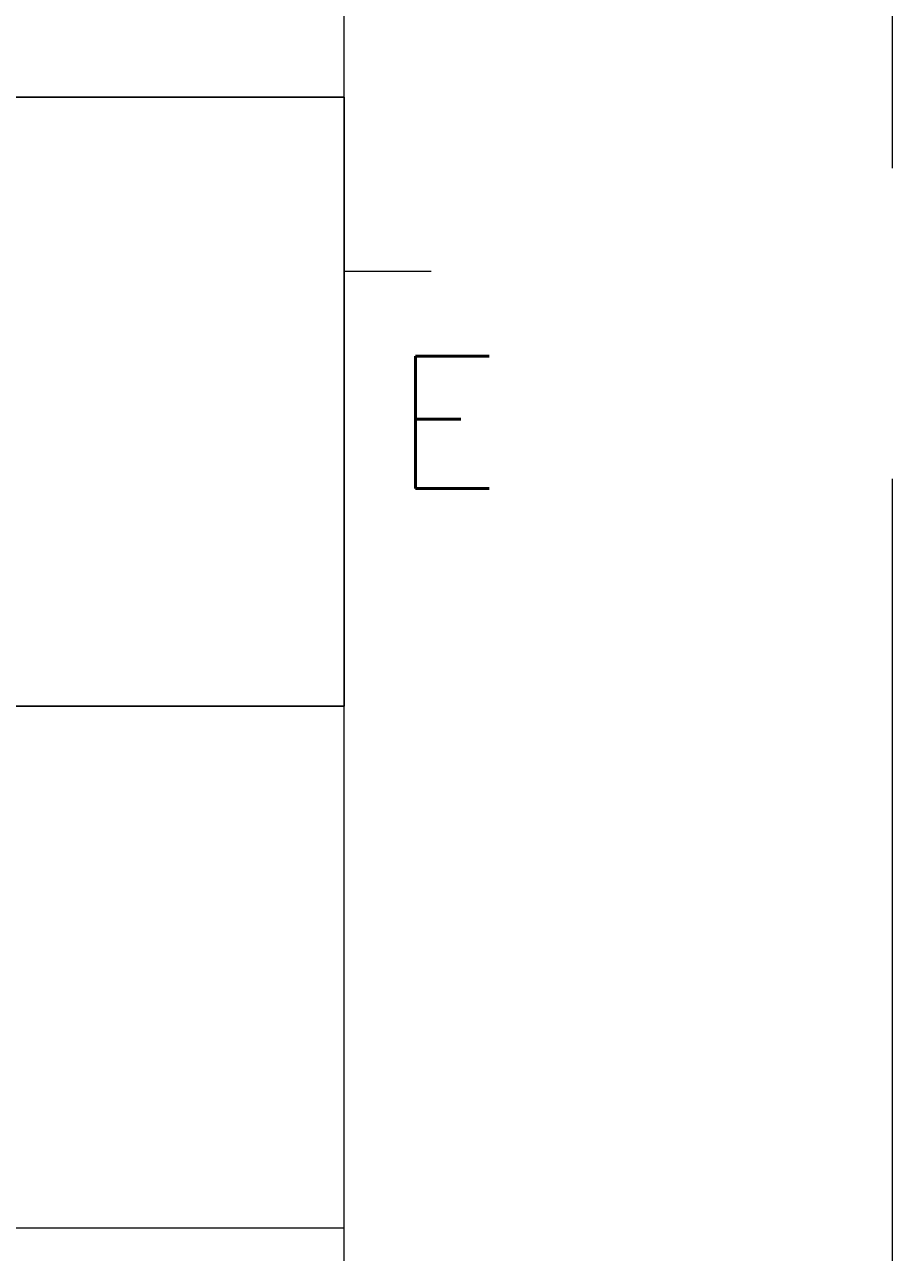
# Model space of a CAD drawing. Extents: x 3712 to 3815, y -392 to -307.
# Drawn here: x 3793.68 to 3797.87, y -385.98 to -380.06 of the extents above; entities that cross this region are included whole.
import ezdxf

# ---------------------------------------------------------------- set-up
doc = ezdxf.new("R2010")
doc.units = 0
doc.linetypes.add('PHANTOM', pattern=[29.5, 9.5, -1.5, 3, -1.5, 3, -1.5, 9.5])
doc.layers.get('0').update_dxf_attribs({"lineweight": 9})
doc.layers.add('0PAPERF', color=2, linetype='PHANTOM', lineweight=9, plot=False)
doc.styles.add('SIMPLEX', font='simplex.shx')

msp = doc.modelspace()

# ---------------------------------------------------------------- linework, layer by layer
for p, q in [((3795.2229, -390.0696), (3795.2229, -333.9787)), ((3756.3584, -380.406), (3795.2229, -380.406)), ((3795.2229, -380.406), (3781.988, -380.406)), ((3795.2229, -383.3471), (3795.2229, -380.406)), ((3795.2229, -381.2463), (3795.6431, -381.2463)), ((3781.988, -383.3471), (3795.2229, -383.3471)), ((3795.2229, -385.868), (3771.6941, -385.868))]:
    msp.add_line(p, q)
msp.add_lwpolyline([(3771.6941, -380.406), (3795.2229, -380.406), (3795.2229, -383.3471), (3771.6941, -383.3471)], close=True)
at = {"layer": '0PAPERF'}
msp.add_line((3797.8705, -391.7502), (3797.8705, -330.8263), dxfattribs=at)

# ---------------------------------------------------------------- texts
at = {"style": 'SIMPLEX'}
msp.add_text('E', height=0.6386, dxfattribs=at).set_placement((3795.4578, -382.2967))

doc.saveas('drawing.dxf')
